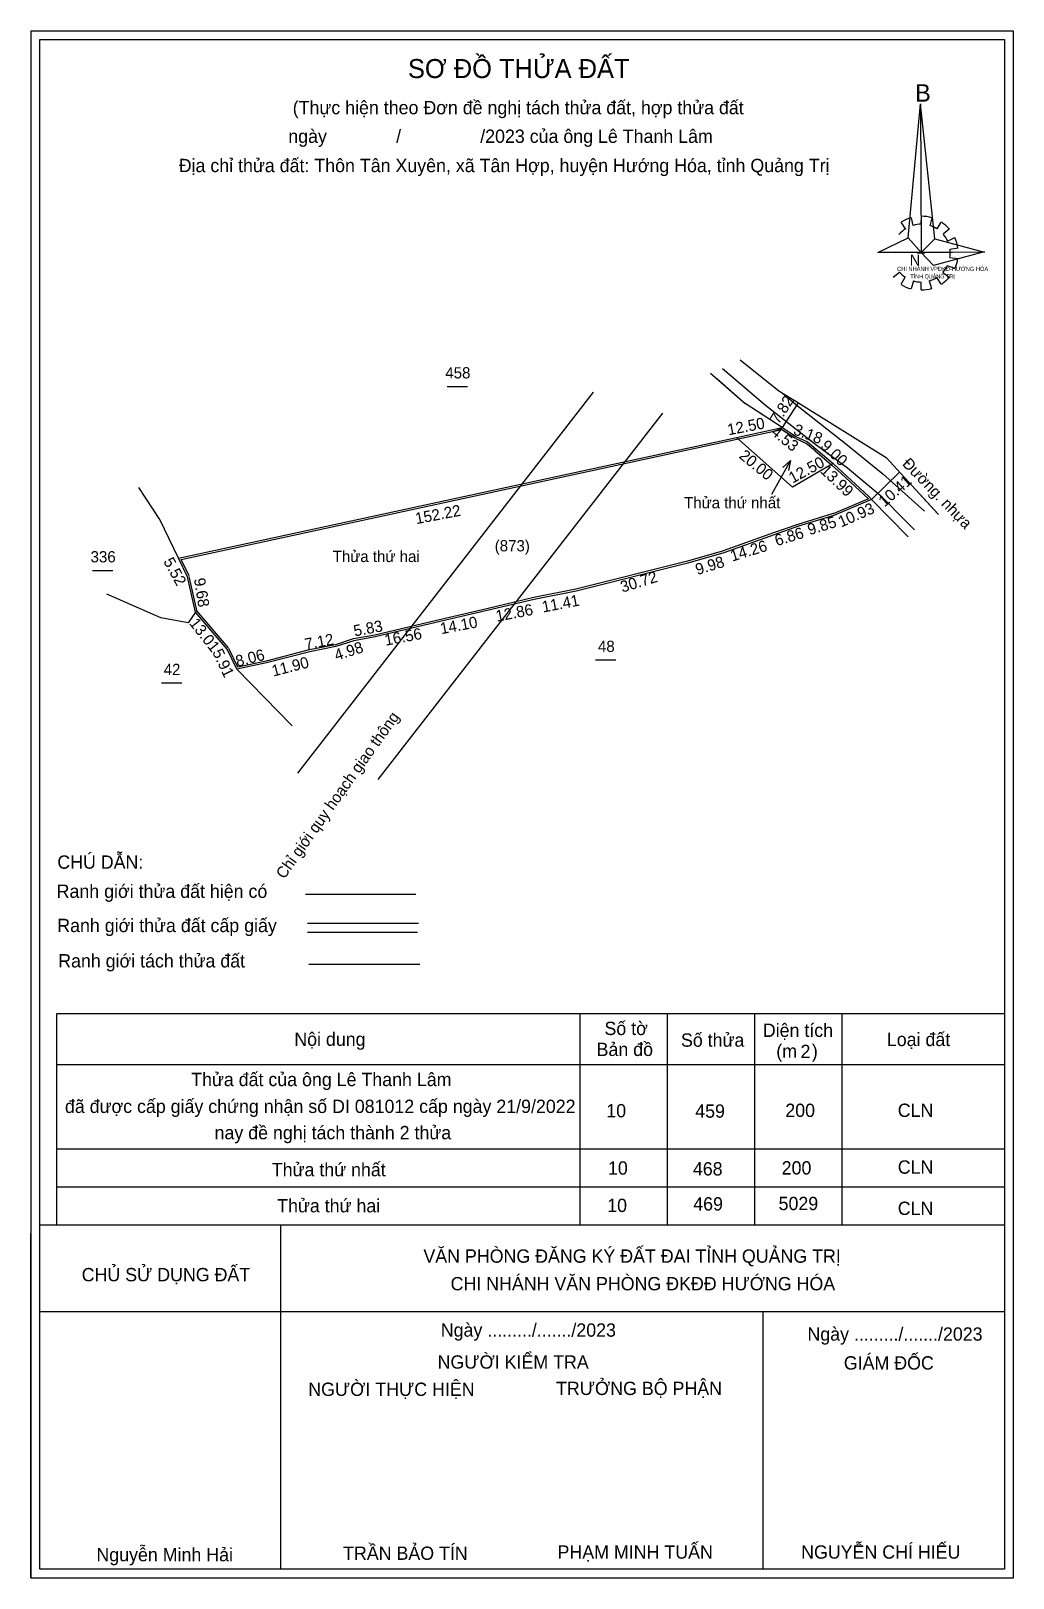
# Model space of a CAD drawing. Extents: x 550795 to 551057, y 1841575 to 1841988.
import ezdxf

# ---------------------------------------------------------------- set-up
doc = ezdxf.new("R2010")
doc.units = 0
for name, color, linetype in [('Level 1', 7, 'Continuous'), ('Level 10', 7, 'Continuous'), ('Level 22', 7, 'Continuous'), ('Level 5', 7, 'Continuous'), ('Level 51', 7, 'Continuous'), ('Level 62', 7, 'Continuous')]:
    doc.layers.add(name, color=color, linetype=linetype)

msp = doc.modelspace()

# ---------------------------------------------------------------- linework, layer by layer
at = {"layer": 'Level 1'}
for p, q in [((551028.57, 1841934.97), (551027.41, 1841936.71)), ((551030.04, 1841937.91), (551030.55, 1841935.84)), ((551032.73, 1841936.17), (551032.79, 1841938.31)), ((551035.55, 1841937.91), (551035.03, 1841935.77)), ((551036.96, 1841934.97), (551038.11, 1841936.71)), ((551040.22, 1841934.84), (551038.62, 1841933.5)), ((551039.77, 1841931.7), (551041.7, 1841932.63)), ((551031.7, 1841928.55), (551033.75, 1841928.55)), ((551042.59, 1841929.82), (551040.41, 1841929.49)), ((551040.41, 1841927.35), (551042.59, 1841927.02)), ((551042.59, 1841927.82), (551042.59, 1841927.82)), ((551042.59, 1841927.82), (551042.59, 1841927.82)), ((551026.97, 1841923.34), (551025.3, 1841922)), ((551038.51, 1841923.33), (551040.24, 1841922.06)), ((551041.73, 1841924.36), (551039.72, 1841925.12)), ((551027.41, 1841920.2), (551028.5, 1841922.07)), ((551030.68, 1841921.07), (551030.04, 1841919)), ((551032.73, 1841918.66), (551032.73, 1841920.73)), ((551034.84, 1841921.07), (551035.48, 1841919.06)), ((551038.11, 1841920.2), (551036.95, 1841922.01))]:
    msp.add_line(p, q, dxfattribs=at)
for points in [[(551032.6, 1841968.26), (551032.73, 1841928.62), (551029.27, 1841932.57)], [(551032.6, 1841968.26), (551032.73, 1841928.62), (551036.38, 1841932.3)], [(551021.2, 1841928.62), (551029.27, 1841932.57), (551032.73, 1841928.62)], [(551049.64, 1841928.76), (551032.73, 1841928.62), (551036.38, 1841932.3)], [(551049.51, 1841928.82), (551036.06, 1841925.21), (551032.73, 1841928.62)]]:
    msp.add_lwpolyline(points, close=True, dxfattribs=at)
for centre, major_axis, start_param, end_param in [((551032.76, 1841928.48), (7.74, 0), 2.133735, 2.444963), ((551032.76, 1841928.48), (9.88, 0), 1.84956, 2.139009), ((551032.76, 1841928.48), (7.74, 0), 1.569856, 1.856111), ((551032.76, 1841928.48), (9.88, 0), 1.279242, 1.563322), ((551032.76, 1841928.48), (7.74, 0), 1.002709, 1.275562), ((551032.76, 1841928.48), (9.88, 0), 0.710562, 0.996872), ((551032.76, 1841928.48), (7.74, 0), 0.426784, 0.706465), ((551032.76, 1841928.48), (9.88, 0), 0.139051, 0.433933), ((551032.76, 1841928.48), (7.74, 0), 6.135584, 6.416185), ((551032.76, 1841928.48), (9.88, 0), 5.849798, 6.138396), ((551032.76, 1841928.48), (7.74, 0), 3.860776, 4.132583), ((551032.76, 1841928.48), (7.74, 0), 5.549695, 5.830716), ((551032.71, 1841928.42), (9.88, 0), 4.147091, 4.436593), ((551032.76, 1841928.48), (7.74, 0), 4.438547, 4.71314), ((551032.76, 1841928.48), (9.88, 0), 4.71301, 4.997611), ((551032.76, 1841928.48), (7.74, 0), 4.990871, 5.284602), ((551032.76, 1841928.48), (9.88, 0), 5.285614, 5.570855)]:
    msp.add_ellipse(centre, major_axis=major_axis, ratio=0.995001, start_param=start_param, end_param=end_param, dxfattribs=at)
at = {"layer": 'Level 10'}
for p, q in [((550983.5, 1841879.34), (550998.47, 1841866.08)), ((550997.89, 1841873.19), (550992.81, 1841864.11)), ((550997.89, 1841873.19), (550995.87, 1841871.31)), ((550997.89, 1841873.19), (550997.33, 1841870.49)), ((551009.27, 1841872.36), (550998.47, 1841866.08))]:
    msp.add_line(p, q, dxfattribs=at)
at = {"layer": 'Level 22'}
for points in [[(551030.97, 1841854.73), (551028.39, 1841857.28), (551022.32, 1841863.45), (551013.09, 1841871.18), (551004.29, 1841877.67), (550991.25, 1841887.84), (550981.57, 1841896.09), (550979.79, 1841897.65)], [(550995.77, 1841891.15), (550999.71, 1841887.82), (551012.54, 1841877.7), (551022.51, 1841869.64), (551033.6, 1841859.7)]]:
    msp.add_lwpolyline(points, dxfattribs=at)
at = {"layer": 'Level 5'}
for p, q in [((550976.57, 1841896.5), (550985.79, 1841888.35)), ((550985.79, 1841888.35), (550978.23, 1841895.04)), ((550866.58, 1841789.86), (550945.41, 1841891.37)), ((550906.36, 1841892.96), (550911.8, 1841892.96)), ((550888.01, 1841788.16), (550963.85, 1841885.78)), ((550995.72, 1841881.98), (550985.79, 1841888.35)), ((550999.94, 1841888.57), (550995.72, 1841881.98)), ((550983.5, 1841879.34), (550995.72, 1841881.98)), ((550983.61, 1841878.85), (550995.62, 1841881.45)), ((550995.62, 1841881.45), (550999.26, 1841879.12)), ((550995.72, 1841881.98), (550999.53, 1841879.54)), ((550834.72, 1841847.17), (550983.5, 1841879.34)), ((550835.45, 1841846.81), (550983.61, 1841878.85)), ((550999.31, 1841879.09), (551002.18, 1841877.72)), ((550999.53, 1841879.54), (551002.4, 1841878.17)), ((551002.08, 1841877.78), (551004.44, 1841875.85)), ((551002.4, 1841878.17), (551004.76, 1841876.24)), ((551004.43, 1841875.86), (551008.95, 1841871.98)), ((551004.76, 1841876.24), (551009.27, 1841872.36)), ((551008.93, 1841871.99), (551011.44, 1841869.69)), ((551009.27, 1841872.36), (551011.78, 1841870.06)), ((551011.44, 1841869.7), (551018.67, 1841863.01)), ((551011.78, 1841870.06), (551018.81, 1841863.56)), ((551026.98, 1841870.1), (551019.53, 1841862.83)), ((550829.73, 1841857.45), (550824.14, 1841865.99)), ((551018.67, 1841863.01), (551009.27, 1841859.01)), ((551019.53, 1841862.83), (551009.47, 1841858.55)), ((551018.81, 1841863.56), (551019.53, 1841862.83)), ((551019.53, 1841862.83), (551029.26, 1841852.86)), ((550834.72, 1841847.17), (550829.73, 1841857.45)), ((551009.32, 1841859.03), (550999.9, 1841856.14)), ((551009.47, 1841858.55), (551000.05, 1841855.66)), ((550993.4, 1841853.89), (550979.98, 1841849.07)), ((550993.57, 1841853.42), (550980.15, 1841848.6)), ((550999.89, 1841856.13), (550993.41, 1841853.89)), ((551000.05, 1841855.66), (550993.57, 1841853.42)), ((550980.01, 1841849.08), (550970.42, 1841846.32)), ((550980.15, 1841848.6), (550970.56, 1841845.84)), ((550837.13, 1841842.2), (550834.72, 1841847.17)), ((550837.58, 1841842.42), (550835.45, 1841846.81)), ((550970.44, 1841846.33), (550940.64, 1841838.88)), ((550970.56, 1841845.84), (550940.76, 1841838.39)), ((550811.82, 1841843.91), (550817.28, 1841843.91)), ((550839.26, 1841832.76), (550837.13, 1841842.2)), ((550839.75, 1841832.87), (550837.62, 1841842.31)), ((550830.08, 1841831.27), (550815.63, 1841837.53)), ((550929.46, 1841836.63), (550916.94, 1841833.68)), ((550929.57, 1841836.14), (550917.05, 1841833.19)), ((550940.66, 1841838.88), (550929.47, 1841836.63)), ((550940.76, 1841838.39), (550929.57, 1841836.14)), ((550839.26, 1841832.76), (550837.3, 1841829.89)), ((550847.73, 1841822.88), (550839.26, 1841832.76)), ((550848.11, 1841823.21), (550839.64, 1841833.09)), ((550916.94, 1841833.68), (550903.21, 1841830.47)), ((550917.05, 1841833.19), (550903.32, 1841829.98)), ((550837.3, 1841829.89), (550830.08, 1841831.27)), ((550903.2, 1841830.47), (550887.09, 1841826.64)), ((550903.32, 1841829.98), (550887.21, 1841826.15)), ((550876.63, 1841824.08), (550869.64, 1841822.7)), ((550876.73, 1841823.59), (550869.74, 1841822.21)), ((550881.32, 1841825.61), (550876.58, 1841824.07)), ((550881.47, 1841825.13), (550876.73, 1841823.59)), ((550887.12, 1841826.64), (550881.38, 1841825.62)), ((550887.21, 1841826.15), (550881.47, 1841825.13)), ((550850.33, 1841817.57), (550847.73, 1841822.88)), ((550850.61, 1841818.14), (550848.18, 1841823.1)), ((550858.12, 1841819.73), (550850.61, 1841818.14)), ((550869.62, 1841822.69), (550858.1, 1841819.72)), ((550869.74, 1841822.21), (550858.22, 1841819.24)), ((550945.94, 1841820.04), (550951.38, 1841820.04)), ((550858.22, 1841819.24), (550850.33, 1841817.57)), ((550850.33, 1841817.57), (550865.08, 1841802.45)), ((550830.19, 1841813.88), (550835.65, 1841813.88))]:
    msp.add_line(p, q, dxfattribs=at)
for points in [[(550984.5, 1841900.02), (550994.77, 1841891.78), (551000, 1841888.53), (551023.39, 1841874.02), (551037.09, 1841859.07)], [(550984.5, 1841900.02), (550994.77, 1841891.78), (551000, 1841888.53), (551023.39, 1841874.02), (551037.35, 1841858.78)]]:
    msp.add_lwpolyline(points, dxfattribs=at)
at = {"layer": 'Level 51'}
msp.add_lwpolyline([(550795.45, 1841987.71), (551057.23, 1841987.71), (551057.23, 1841575.26), (550795.45, 1841575.26)], close=True, dxfattribs=at)
msp.add_lwpolyline([(551054.91, 1841669.4), (551054.91, 1841577.58), (550797.78, 1841577.58), (550797.78, 1841985.39), (551054.91, 1841985.39), (551054.91, 1841669.4)], dxfattribs=at)
at = {"layer": 'Level 62'}
for p, q in [((550868.63, 1841757.6), (550898.04, 1841757.6)), ((550869.1, 1841749.81), (550898.72, 1841749.81)), ((550869.1, 1841747.46), (550898.46, 1841747.46)), ((550869.52, 1841738.94), (550899.08, 1841738.94)), ((550941.86, 1841725.75), (550965.13, 1841725.75)), ((550941.86, 1841712.18), (550941.86, 1841725.75)), ((550965.13, 1841725.75), (550988.4, 1841725.75)), ((550965.13, 1841712.18), (550965.13, 1841725.75)), ((550988.4, 1841725.75), (551011.67, 1841725.75)), ((550988.4, 1841712.18), (550988.4, 1841725.75)), ((551011.67, 1841725.75), (551054.89, 1841725.75)), ((551011.67, 1841712.18), (551011.67, 1841725.75)), ((550802.29, 1841712.18), (550941.86, 1841712.18)), ((550802.29, 1841689.72), (550802.29, 1841712.18)), ((550941.86, 1841712.18), (550965.13, 1841712.18)), ((550941.86, 1841689.72), (550941.86, 1841712.18)), ((550965.13, 1841712.18), (550988.4, 1841712.18)), ((550965.13, 1841689.72), (550965.13, 1841712.18)), ((550988.4, 1841712.18), (551011.67, 1841712.18)), ((550988.4, 1841689.72), (550988.4, 1841712.18)), ((551011.67, 1841712.18), (551054.89, 1841712.18)), ((551011.67, 1841689.72), (551011.67, 1841712.18)), ((550802.29, 1841689.72), (550941.86, 1841689.72)), ((550802.29, 1841679.55), (550802.29, 1841689.72)), ((550941.86, 1841689.72), (550965.13, 1841689.72)), ((550941.86, 1841679.55), (550941.86, 1841689.72)), ((550965.13, 1841689.72), (550988.4, 1841689.72)), ((550965.13, 1841679.55), (550965.13, 1841689.72)), ((550988.4, 1841689.72), (551011.67, 1841689.72)), ((550988.4, 1841679.55), (550988.4, 1841689.72)), ((551011.67, 1841689.72), (551054.89, 1841689.72)), ((551011.67, 1841679.55), (551011.67, 1841689.72)), ((550802.29, 1841679.55), (550941.86, 1841679.55)), ((550802.29, 1841669.38), (550802.29, 1841679.55)), ((550941.86, 1841679.55), (550965.13, 1841679.55)), ((550941.86, 1841669.38), (550941.86, 1841679.55)), ((550965.13, 1841679.55), (550988.4, 1841679.55)), ((550965.13, 1841669.38), (550965.13, 1841679.55)), ((550988.4, 1841679.55), (551011.67, 1841679.55)), ((550988.4, 1841669.38), (550988.4, 1841679.55)), ((551011.67, 1841679.55), (551054.89, 1841679.55)), ((551011.67, 1841669.38), (551011.67, 1841679.55)), ((550795.41, 1841575.25), (550795.41, 1841667.13)), ((550797.76, 1841669.38), (550802.29, 1841669.38)), ((550862.04, 1841669.38), (550941.86, 1841669.38)), ((550862.04, 1841646.3), (550862.04, 1841669.38)), ((550941.86, 1841669.38), (550988.4, 1841669.38)), ((550965.13, 1841669.38), (550988.4, 1841669.38)), ((550988.4, 1841669.38), (551011.67, 1841669.38)), ((551011.67, 1841669.38), (551054.89, 1841669.38)), ((550797.76, 1841646.3), (550862.04, 1841646.3)), ((550797.76, 1841646.3), (550797.76, 1841646.3)), ((550797.76, 1841577.6), (550797.76, 1841646.3)), ((550862.04, 1841646.3), (550990.61, 1841646.3)), ((550862.04, 1841577.6), (550862.04, 1841646.3)), ((550990.61, 1841646.3), (551054.89, 1841646.3)), ((550990.61, 1841646.3), (550990.61, 1841646.3)), ((550990.61, 1841577.6), (550990.61, 1841646.3))]:
    msp.add_line(p, q, dxfattribs=at)
msp.add_lwpolyline([(550795.45, 1841987.71), (551057.23, 1841987.71), (551057.23, 1841575.26), (550795.45, 1841575.26)], close=True, dxfattribs=at)
for points in [[(551054.91, 1841669.4), (551054.91, 1841577.58), (550797.78, 1841577.58), (550797.78, 1841985.39), (551054.91, 1841985.39), (551054.91, 1841669.4)], [(550802.29, 1841712.18), (550802.29, 1841725.75), (550941.86, 1841725.75)], [(550802.29, 1841669.38), (550814.91, 1841669.38), (550862.04, 1841669.38)]]:
    msp.add_lwpolyline(points, dxfattribs=at)

# ---------------------------------------------------------------- texts
at = {"layer": 'Level 1'}
for s, height, p in [('B', 4.65, (551031.15, 1841968.86)), ('N', 2.91, (551029.68, 1841925.17)), ('CHI NHÁNH VPĐKĐ-HƯỚNG HÓA', 1.1, (551026.32, 1841923.73)), ('TỈNH QUẢNG TRỊ', 1.051, (551029.85, 1841921.75))]:
    msp.add_text(s, height=height, dxfattribs=at).set_placement(p)
at = {"layer": 'Level 5'}
for s, p in [('458', (550905.88, 1841895.07)), ('Thửa thứ nhất', (550969.53, 1841860.44)), ('336', (550811.31, 1841846.03)), ('Thửa thứ hai', (550875.85, 1841846.12)), ('(873)', (550919.05, 1841848.96)), ('48', (550946.57, 1841822.16)), ('42', (550830.8, 1841815.99))]:
    msp.add_text(s, height=3, dxfattribs=at).set_placement(p)
for s, rotation, p in [('7.82', 57.3323, (550994.75, 1841882.67)), ('12.50', 10.7794, (550981.38, 1841879.9)), ('4.53', 320.573, (550992.48, 1841880.34)), ('3.18', 339.1847, (550998.42, 1841880.27)), ('9.00', 316.723, (551005.69, 1841876.8)), ('20.00', 320.573, (550983.97, 1841874.07)), ('12.50', 28.3873, (550998.44, 1841867.01)), ('Đường. nhựa', 314.1593, (551027.51, 1841872.13)), ('13.99', 316.723, (551005.63, 1841870.17)), ('10.41', 41.6989, (551022.98, 1841860.64)), ('152.22', 10.7794, (550898.17, 1841856.21)), ('10.93', 23.7028, (551011.41, 1841855.31)), ('9.85', 17.0759, (551002.98, 1841853.26)), ('6.86', 17.0759, (550994.24, 1841850.35)), ('14.26', 17.0759, (550982.37, 1841846.23)), ('5.52', 298.7575, (550830.62, 1841846.32)), ('9.98', 17.0759, (550973.08, 1841842.64)), ('9.68', 279.2038, (550838.84, 1841841.62)), ('30.72', 17.0759, (550953.09, 1841837.96)), ('11.41', 10.7794, (550931.94, 1841832.66)), ('12.86', 10.7794, (550919.61, 1841830.2)), ('13.01', 308.1777, (550837.46, 1841829.74)), ('5.83', 10.7794, (550881.72, 1841826.26)), ('16.56', 10.7794, (550889.98, 1841823.79)), ('14.10', 10.7794, (550904.8, 1841826.87)), ('7.12', 10.7794, (550868.69, 1841822.71)), ('4.98', 17.8514, (550876.86, 1841819.78)), ('5.91', 295.4208, (550843.68, 1841822.11)), ('8.06', 14.2493, (550850.39, 1841818.17)), ('11.90', 14.2493, (550860.03, 1841815.59)), ('Chỉ giới quy hoạch giao thông', 54.6066, (550862.94, 1841761.43))]:
    msp.add_text(s, height=3, rotation=rotation, dxfattribs=at).set_placement(p)
at = {"layer": 'Level 62'}
for s, height, p in [('SƠ ĐỒ THỬA ĐẤT', 5.07, (550895.92, 1841975.15)), ('(Thực hiện theo Đơn đề nghị tách thửa đất, hợp thửa đất', 3.549, (550865.2, 1841965.51)), ('ngày              /                /2023 của ông Lê Thanh Lâm', 3.549, (550864.02, 1841957.87)), ('Địa chỉ thửa đất: Thôn Tân Xuyên, xã Tân Hợp, huyện Hướng Hóa, tỉnh Quảng Trị', 3.549, (550834.81, 1841950.07)), ('CHÚ DẪN:', 3.549, (550802.44, 1841764.36)), ('Ranh giới thửa đất hiện có', 3.549, (550802.27, 1841756.59)), ('Ranh giới thửa đất cấp giấy', 3.549, (550802.43, 1841747.46)), ('Ranh giới tách thửa đất', 3.549, (550802.68, 1841738.04)), ('Nội dung', 3.549, (550865.62, 1841717.14)), ('Số tờ', 3.549, (550948.31, 1841720.02)), ('Số thửa', 3.549, (550968.7, 1841716.91)), ('Diện tích', 3.549, (550990.53, 1841719.52)), ('Loại đất', 3.549, (551023.59, 1841717.08)), ('Bản đồ', 3.549, (550946.21, 1841714.43)), ('(m   )', 3.549, (550994.11, 1841713.97)), ('2', 3.55, (551000.58, 1841713.88)), ('Thửa đất của ông Lê Thanh Lâm', 3.549, (550838.13, 1841706.4)), ('đã được cấp giấy chứng nhận số DI 081012 cấp ngày 21/9/2022', 3.549, (550804.48, 1841699.24)), ('10', 3.549, (550948.8, 1841698.08)), ('459', 3.549, (550972.5, 1841697.98)), ('200', 3.549, (550996.52, 1841698.18)), ('CLN', 3.549, (551026.5, 1841698.19)), ('nay đề nghị tách thành 2 thửa', 3.549, (550844.37, 1841692.23)), ('Thửa thứ nhất', 3.549, (550859.63, 1841682.36)), ('10', 3.549, (550949.25, 1841682.8)), ('468', 3.549, (550971.88, 1841682.59)), ('200', 3.549, (550995.55, 1841682.84)), ('CLN', 3.549, (551026.5, 1841683.05)), ('Thửa thứ hai', 3.549, (550861.06, 1841672.75)), ('10', 3.549, (550949.04, 1841672.84)), ('469', 3.549, (550971.97, 1841673.24)), ('5029', 3.549, (550994.73, 1841673.34)), ('CLN', 3.549, (551026.5, 1841672.05)), ('VĂN PHÒNG ĐĂNG KÝ ĐẤT ĐAI TỈNH QUẢNG TRỊ', 3.549, (550900.04, 1841659.32)), ('CHỦ SỬ DỤNG ĐẤT', 3.549, (550808.94, 1841654.37)), ('CHI NHÁNH VĂN PHÒNG ĐKĐĐ HƯỚNG HÓA', 3.549, (550907.29, 1841651.96)), ('Ngày ........./......./2023', 3.549, (550904.68, 1841639.6)), ('Ngày ........./......./2023', 3.549, (551002.42, 1841638.54)), ('NGƯỜI KIỂM TRA', 3.549, (550903.82, 1841631.08)), ('GIÁM ĐỐC', 3.549, (551012.12, 1841630.84)), ('NGƯỜI THỰC HIỆN', 3.549, (550869.34, 1841623.81)), ('TRƯỞNG BỘ PHẬN', 3.549, (550935.4, 1841624.05)), ('Nguyễn Minh Hải', 3.549, (550812.87, 1841579.72)), ('TRẦN BẢO TÍN', 3.549, (550878.63, 1841580.11)), ('PHẠM MINH TUẤN', 3.549, (550935.8, 1841580.42)), ('NGUYỄN CHÍ HIẾU', 3.549, (551000.74, 1841580.42))]:
    msp.add_text(s, height=height, dxfattribs=at).set_placement(p)

doc.saveas('drawing.dxf')
